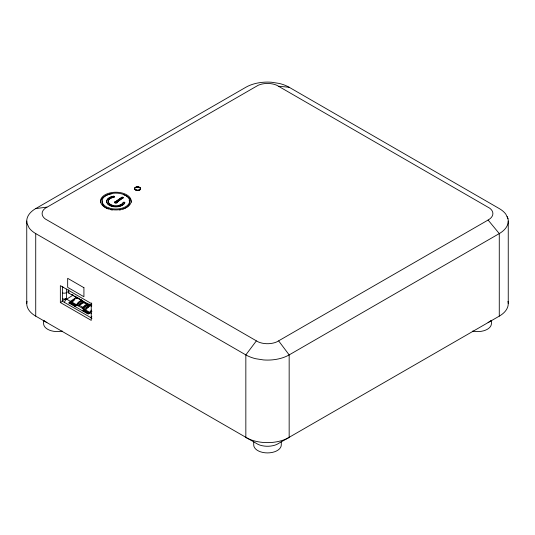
<?xml version="1.0" encoding="UTF-8"?>
<svg xmlns="http://www.w3.org/2000/svg" width="535" height="535" viewBox="0 0 535 535"><rect width="100%" height="100%" fill="white"/><g stroke="black" fill="none" stroke-linecap="round" stroke-linejoin="round"><path stroke-width="0.8" d="M26.75 303.633L26.75 221.089M91.666 302.944L91.666 306.294L68.707 293.04L68.707 289.689M27.011 301.319A30.635 17.688 0 0 0 35.725 316.138L258.198 444.445A15.281 8.827 0 0 0 276.802 444.445L499.275 316.138L499.275 233.594A30.635 17.688 0 0 0 507.989 218.782L505.916 214.321A30.635 17.688 0 0 0 499.275 208.583L289.161 87.272A30.635 17.688 0 0 0 279.223 83.44L271.499 82.243A30.635 17.688 0 0 0 245.839 87.272L35.725 208.583A30.622 17.675 0 0 0 27.017 223.403L29.084 227.857A30.622 17.675 0 0 0 35.725 233.594L245.839 354.906A30.629 17.682 0 0 0 255.784 358.738L263.501 359.935A30.629 17.682 0 0 0 289.161 354.906L499.275 233.594L488.094 220.039L276.802 341.892A15.281 8.827 0 0 1 258.198 341.892L45.261 218.955A15.281 8.827 0 0 1 45.261 208.215L258.198 85.272A15.281 8.827 0 0 1 276.802 85.272L489.739 208.215A15.281 8.827 0 0 1 489.739 218.955L488.094 220.039M508.25 303.633L508.25 221.089M64.554 302.462L64.648 301.874A3.009 1.739 -60 0 1 66.661 299.172L70.413 301.339L70.413 302.462L69.757 302.977L68.868 302.95L70.413 301.339L76.411 297.299M91.284 317.897L91.378 317.302A3.009 1.739 -60 0 1 91.846 316.218M74.887 306.421L76.405 304.796L83.774 301.151M256.312 340.942L245.839 354.906L245.839 437.443A30.635 17.688 0 0 0 289.161 437.443L289.161 354.906L278.688 340.942M118.482 205.728A7.644 4.414 0 0 0 123.257 202.718L123.344 202.364A0.769 0.441 0 0 1 124.749 202.698L124.749 202.952A9.189 5.303 0 0 1 111.273 206.176A9.189 5.303 0 0 1 109.374 197.83M90.435 304.562L83.814 309.076L82.276 310.688L83.166 310.721L90.435 305.686M91.94 311.397L89.726 312.487L88.188 314.099L68.868 302.95M115.339 201.762L121.84 197.261A0.769 0.441 0 0 1 122.916 197.261A0.769 0.441 0 0 1 122.916 197.883L116.423 202.638A0.769 0.441 0 0 1 115.339 202.638A0.769 0.441 0 0 1 115.339 202.009L115.339 201.762A0.769 0.441 0 0 0 115.339 202.384A0.769 0.441 0 0 0 116.423 202.384L122.916 197.883M115.339 202.009L121.84 197.509A0.769 0.441 0 0 1 122.916 197.509A0.769 0.441 0 0 1 122.916 198.131M76.405 304.796L82.738 308.448L89.285 303.98M70.413 302.462L74.412 299.767M75.743 298.871L77.08 297.975M82.082 308.073L83.085 307.404A5.738 3.049 -63.7 0 1 88.081 305.164L85.179 303.485A5.738 3.578 -55.7 0 0 79.314 305.224L78.137 305.799M79.314 305.224L83.085 307.404L83.085 308.528A3.845 2.046 -63.7 0 1 87.085 305.833L88.081 305.164M488.094 322.592L489.739 321.508A15.281 8.827 0 0 0 490.849 320.545M68.453 291.488L66.42 292.658A3.009 1.739 0 0 1 63.083 293.053L62.521 292.839M68.707 293.04L69.102 292.812M62.073 300.924L65.685 298.838M66.661 299.172L72.927 295.213M60.355 302.542L91.238 320.371L91.238 303.465L60.355 285.637L60.355 302.542L62.521 301.292L91.966 318.292M71.101 301.713L73.99 300.041M77.488 305.425L84.49 301.961M74.86 298.991A5.918 3.143 -63.7 0 0 72.513 302.422L76.498 304.729L77.669 304.154A3.966 2.461 -56 0 1 82.423 301.8L81.039 300.998M88.168 306.675A5.918 3.143 -63.7 0 0 85.821 310.106L89.806 312.407L90.977 311.831A3.966 2.461 -56 0 1 91.639 310.835M123.257 202.471A7.644 4.414 0 0 1 110.464 204.45A7.644 4.414 0 0 1 113.888 197.067L114.075 197.014A0.769 0.441 0 0 0 113.494 196.205A9.189 5.303 0 0 0 109.374 205.079A9.189 5.303 0 0 0 124.749 202.698M111.487 205.193A7.644 4.414 0 0 1 108.344 200.812A7.644 4.414 0 0 1 113.888 197.315L114.075 197.261A0.769 0.441 0 0 0 113.494 196.452L113.494 196.205M35.725 208.583L46.906 207.125M278.688 86.229L289.161 87.272M63.083 287.195L62.521 286.981M62.521 298.69L63.083 298.904A3.009 1.739 0 0 0 66.42 298.51M83.734 310.153L83.814 309.076L82.738 308.448M71.931 294.444L73.342 295.26M74.76 296.076L78.999 298.53M80.417 299.346L81.828 300.162M86.777 303.017L88.195 303.833M89.606 304.656L91.024 305.472M78.277 298.283L81.735 300.275M85.185 302.736L88.603 304.709M85.854 305.124L87.085 305.833M76.137 305.452L70.379 302.128L76.137 305.706M84.049 310.019L89.806 313.343M83.333 309.859L89.091 313.182M69.757 302.977L75.776 306.455M83.166 310.721L88.422 313.751M89.726 312.487L91.452 313.483M46.906 322.592L45.261 321.508A15.281 8.827 0 0 1 44.144 320.545M65.992 299.74L65.591 299.058M507.207 216.508L507.989 218.782M66.427 298.965L66.42 289M491.404 320.304L491.404 323.642A13.783 7.958 0 0 1 472.679 331.071M281.283 441.616L281.283 444.946A13.783 7.958 0 0 1 267.5 452.911A13.783 7.958 0 0 1 253.717 444.946L253.717 441.616M62.521 286.8L62.521 301.292M43.596 320.304L43.596 323.642A13.783 7.958 0 0 0 62.321 331.071M35.725 233.594L35.725 316.138M100.54 202.33A15.328 8.848 0 0 1 108.204 194.666M108.906 194.446A15.328 8.848 0 0 1 111.902 193.777M123.538 194.666A15.328 8.848 0 0 1 131.202 202.33M129.182 200.271A13.783 7.958 0 0 1 122.762 209.218M120.81 209.76A13.783 7.958 0 0 1 119.439 210.014M112.303 210.014A13.783 7.958 0 0 1 110.932 209.76M108.217 208.944A13.783 7.958 0 0 1 102.292 200.946M116.877 201.748A1.424 0.823 0 0 1 116.583 203.039A1.424 0.823 0 0 1 114.49 202.544A1.424 0.823 0 0 1 115.868 201.508M135.997 187.29A3.063 1.766 0 0 1 139.963 187.745A3.063 1.766 0 0 1 139.695 190.072M139.067 190.353A3.063 1.766 0 0 1 135.997 190.353M134.573 189.283A3.063 1.766 0 0 1 134.88 187.939M113.26 205.728A7.644 4.414 0 0 1 112.049 205.4M123.465 202.524A0.769 0.441 0 0 1 124.749 202.952M109.963 197.515A9.189 5.303 0 0 1 113.494 196.452M89.592 305.793A5.885 3.13 -63.7 0 1 90.896 305.565M89.806 312.407A5.885 3.651 -56 0 1 91.518 310.113M76.498 304.729A5.885 3.651 -56 0 1 82.423 300.67M87.72 307.906A3.966 2.107 -63.7 0 1 88.088 307.478M76.284 298.109A5.885 3.13 -63.7 0 1 77.588 297.881M81.206 304.208A3.852 2.401 -55.7 0 1 81.661 303.954M507.989 301.319A30.635 17.688 0 0 1 499.275 316.138M83.921 287.696L67.671 278.314L67.671 287.362L83.921 296.738L83.921 287.696M108.98 207.968A13.783 7.958 0 0 0 129.657 201.08A13.783 7.958 0 0 0 108.98 194.185A13.783 7.958 0 0 0 108.98 207.968M108.204 208.744A15.328 8.848 0 0 0 131.202 201.08A15.328 8.848 0 0 0 108.204 193.416A15.328 8.848 0 0 0 108.204 208.744M135.997 190.106A3.063 1.766 0 0 0 140.598 188.574A3.063 1.766 0 0 0 135.997 187.043A3.063 1.766 0 0 0 135.997 190.106M136.157 189.952A2.755 1.592 0 0 0 140.284 188.574A2.755 1.592 0 0 0 136.157 187.196A2.755 1.592 0 0 0 136.157 189.952"/></g></svg>
